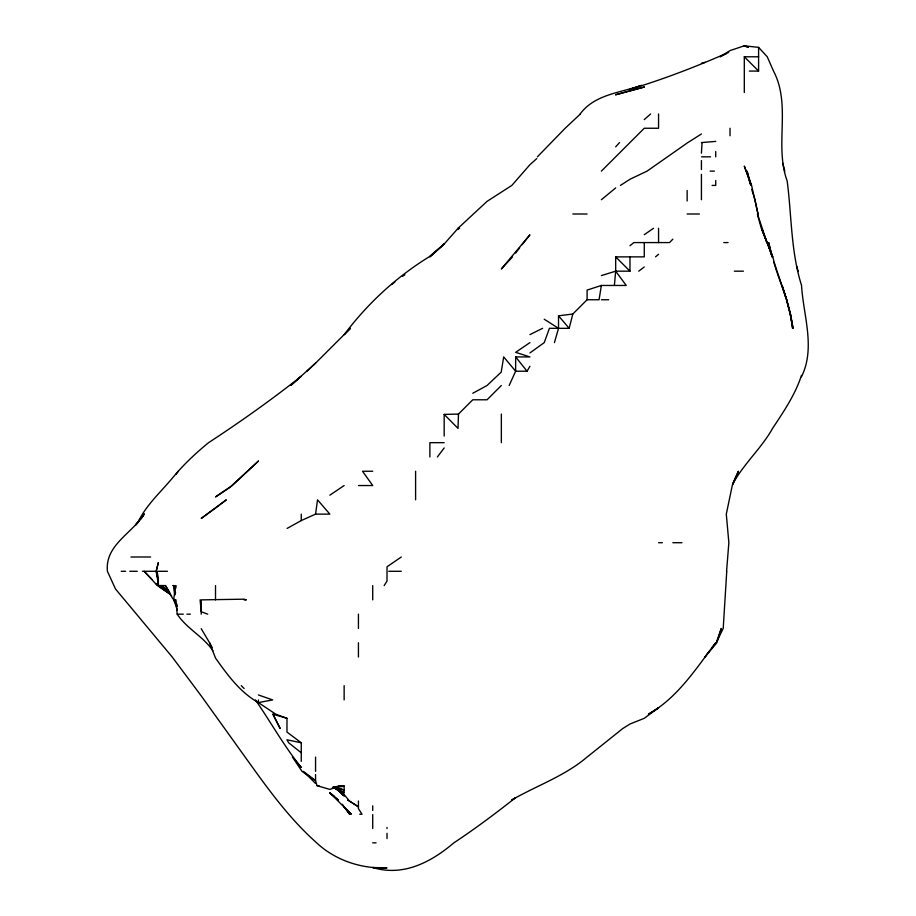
<?xml version="1.0" encoding="UTF-8"?>
<svg xmlns="http://www.w3.org/2000/svg" width="916" height="916" viewBox="0 0 916 916"><rect width="100%" height="100%" fill="white"/><g stroke="black" fill="none" stroke-linecap="round" stroke-linejoin="round"><path stroke-width="1.37" d="M458.469 414.078L458.023 428.379L444.18 414.398L458.469 414.078L472.77 399.788L487.06 399.788L501.35 385.499M726.754 571.286L723.205 628.456L716.85 641.555M175.288 594.679L175.448 592.08M175.689 588.187L175.597 585.587M614.384 285.46L615.678 271.17L615.678 256.869L644.269 256.869L644.269 242.58M726.571 571.286L728.861 542.707L726.296 514.128L732.273 485.537L738.41 471.248L732.491 484.243M715.728 141.385L702.068 142.541L701.427 153.167M315.562 514.128L317.52 499.838L329.852 514.128L315.562 514.128L301.261 520.574L287.086 528.418M175.551 603.449L173.559 599.877L175.861 585.587M501.35 371.209L503.697 356.919L515.639 371.209L527.055 371.209L529.929 366.274M601.388 275.59L615.678 271.17L626.246 285.46L601.388 285.46L599.053 299.75L587.099 299.75L572.809 314.039L569.168 328.329L549.405 328.329L544.23 342.63L529.929 352.946M554.42 342.63L558.52 328.329L558.52 315.814L572.809 314.039M716.724 641.452L721.293 628.456L716.862 642.746L704.873 657.035L709.877 650.44M801.477 375.354C795.306 394.498 783.89 411.295 772.886 427.921L772.589 428.379C761.31 448.531 743.426 463.965 732.617 484.346M801.477 376.785C815.721 347.897 803.366 315.654 801.534 285.46M509.17 385.499L515.639 371.209L515.639 356.919L529.929 356.919L515.639 352.328L529.929 342.63M137.377 523.654C145.278 505.781 160.357 492.579 172.643 477.786C183.337 464.824 195.566 453.237 208.608 442.668C240.358 421.841 271.514 399.834 301.261 376.236L290.773 385.499L315.562 363.148L350.427 328.329L344.141 334.718C367.453 303.654 395.975 277.285 429.043 256.869L444.18 244.022L458.08 228.29L459.626 228.29L458.469 227.889L458.469 229.458L458.08 228.29M384.17 585.587L387.01 581.076L387.01 566.775L401.311 556.997M141.03 518.891L144.064 514.128C132.122 533.547 104.836 545.009 107.412 571.286L115.473 588.931L172.231 657.035L201.222 695.885L255.427 771.375C273.563 796.382 292.456 821.16 315.562 841.838C334.603 860.158 360.87 868.929 387.01 867.899L372.72 867.521C403.292 876.898 431.15 862.116 453.878 842.835C475.164 828.74 495.613 813.431 515.639 797.618L511.815 799.954C536.868 785.527 564.737 776.07 587.053 757.085L622.823 728.495L629.968 724.018L644.269 718.304L658.558 707.782L648.391 714.205C677.519 697.855 695.988 668.691 715.728 642.746L711.549 648.242M175.895 474.499L178.322 471.248M437.379 456.958L444.18 447.958M515.639 253.034L519.681 247.812M522.097 244.675L529.929 234.817L501.35 268.961L512.502 256.869M615.678 146.858L619.548 142.541M672.848 239.156L669.55 242.58L633.826 242.58L629.968 245.74M580.126 113.962C594.724 94.291 620.189 92.905 641.463 85.371L629.968 89.321C663.791 79.2 696.389 66.525 728.701 52.384M601.388 171.12L644.269 128.251L658.558 128.251L658.558 113.962M537.383 156.831L565.161 128.251L580.412 113.962M458.469 227.889L487.06 201.36L511.838 185.421L529.929 164.697L536.765 158.583M501.35 371.999L487.06 385.499L472.77 393.273M306.975 371.209L315.562 363.148M644.269 119.607L650.612 113.962M655.524 256.869L658.558 254.236M601.388 199.711L615.678 187.929M391.567 284.613L394.819 282.094M638.727 271.17L644.269 266.98M644.269 234.691L653.497 228.29M329.852 495.178L344.141 485.537M687.137 143.068L647.074 171.12L629.968 179.261L620.418 185.421M687.927 142.541L701.427 133.976M402.502 276.311L404.895 274.846M529.929 334.615L542.604 328.329M726.274 53.735L720.045 56.792L730.018 50.598L744.307 45.8L748.2 47.048M333.424 787.428L344.141 792.729L344.141 785.665L340.626 785.665L329.852 789.409L317.05 785.665L315.562 780.73L315.562 774.512M601.388 285.46L587.099 290.086L587.099 299.75M701.427 63.25L705.331 62.322M332.542 787.451L340.626 785.665M332.451 787.737L344.141 786.306M744.307 92.493L744.307 56.792L758.597 56.792M749.345 71.082L758.597 71.082L758.597 47.38L744.307 45.8M701.427 142.541L702.068 142.541M701.576 156.831L710.564 156.831M710.118 171.12L714.4 171.12M712.076 185.421L715.728 185.421L715.728 180.498M572.809 214.001L587.099 214.001M687.137 214.001L699.423 214.001M723.755 242.58L728.071 242.58M615.678 271.17L629.968 271.17L629.968 256.869M734.357 271.17L743.426 271.17M601.388 299.75L608.728 299.75M444.18 442.668L429.89 442.668L429.89 456.958M372.72 471.248L362.507 471.248L372.72 485.537L358.431 485.537M658.558 542.707L662.36 542.707M672.848 542.707L681.951 542.707M130.919 556.997L150.613 556.997M121.244 571.286L125.595 571.286M129.763 571.286L137.263 571.286M142.449 571.286L154.941 571.286M158.354 571.286L167.433 571.286M388.75 571.286L401.311 571.286M158.044 579.645L156.189 571.286L158.354 562.561L156.189 571.286L158.354 584.007L157.22 571.286L158.354 585.519L165.464 585.587L169.769 592.492M172.643 585.587L174.04 585.587L174.716 594.679M173.559 599.877L175.986 599.877L177.189 614.167C186.772 628.662 203.043 636.322 212.89 650.669M244.103 599.877L246.335 599.877L244.103 599.178L201.222 599.877L201.222 614.167M177.189 614.167L183.315 614.167M186.933 614.167L190.391 614.167M317.05 785.665L318.997 785.665M347.988 799.954L348.607 799.954L344.141 794.619L340.981 792.18M359.713 814.244L362.038 814.244L358.431 808.691L358.431 800.996M372.72 842.835L376.052 842.835M301.261 761.368L301.261 742.796L286.971 739.773L288.689 742.796L301.261 752.78M333.745 787.233L344.141 790.016L335.05 787.245M272.922 714.205L280.147 728.495L272.911 714.205L286.971 718.304L286.971 732.079L301.261 742.796M744.307 46.018L748.2 47.208M258.392 694.958L272.682 699.916L258.392 702.595C239.958 692.233 227.523 674.92 215.512 658.077L209.569 642.746L201.222 628.685M286.971 718.304L275.796 714.205L258.392 702.595L258.392 699.916M207.737 614.167L201.222 611.739L200.1 599.877M175.093 599.877L172.643 598.583L165.464 585.587M334.523 787.588L344.141 792.729M347.622 799.954L358.431 806.801L347.817 799.954M544.23 319.215L558.52 328.329M333.126 787.153L344.141 794.619M158.354 586.263L170.445 594.473M158.354 585.828L170.445 594.404M335.714 788.103L338.874 790.554M334.26 796.393L329.852 792.832L351.309 814.244L344.141 806.756L349.66 814.244L342.321 804.317M160.861 585.587L169.426 592.755M335.714 788.344L344.141 795.5L338.073 789.603L344.141 795.729L338.668 789.707M168.819 591.862L162.132 585.587L171.681 596.064M744.307 56.792L758.597 71.082M615.678 256.869L629.968 271.17M315.562 783.489L303.414 771.375L315.562 780.73L302.028 771.375L292.422 757.085L301.261 767.436C284.189 746.368 270.884 722.3 255.438 699.916M241.286 685.626L244.103 688.511M152.045 579.462L144.156 571.286L157.357 585.587M155.983 583.538L157.953 585.587M338.405 789.695L344.141 795.729L338.451 789.695M338.405 789.707L344.141 795.764L338.451 789.707M758.597 47.38L767.253 56.792L773.516 71.082C791.527 105.329 774.135 145.346 787.176 181.013C791.733 215.821 790.783 251.339 801.477 285.197M558.52 315.814L569.168 328.329M515.639 356.919L527.055 371.209M209.569 642.746L212.214 647.589M175.265 602.259L174.006 599.877L177.383 610.274M761.814 229.595L772.886 257.396C779.161 281.155 790.497 303.574 792.58 328.329L790.382 314.039L786.523 299.75L789.775 312.722M777.077 272.464L786.661 299.75L782.104 285.46L786.043 298.456M773.722 262.159L776.619 271.17M751.658 189.314L754.979 199.711L757.99 214.001L751.589 185.421L744.307 166.082L751.189 185.421L747.067 171.12L750.112 184.116M796.634 265.972L798.157 271.17M758.986 220.092L761.299 228.29M782.779 163.334L784.806 171.12M758.597 218.729L757.475 214.001L766.967 242.58L761.562 228.29L772.703 256.869L767.448 242.58L772.119 256.869L768.684 242.58L772.085 256.869M790.107 314.039L793.038 328.329L790.382 314.039M176.708 603.77L177.2 606.369M174.04 585.587L174.624 594.679M730.018 128.251L730.018 135.774M715.728 151.484L715.728 156.831M701.427 160.529L701.427 169.54M701.427 174.349L701.427 199.711M687.137 190.459L687.137 200.982M658.558 228.29L658.558 242.58M501.35 414.078L501.35 442.668M444.18 414.398L444.18 436.062M415.601 471.248L415.601 499.838M387.01 827.434L387.01 828.545M387.01 833.297L387.01 838.587M372.72 585.587L372.72 599.877M372.72 805.828L372.72 810.465M372.72 814.576L372.72 828.545M358.431 614.167L358.431 628.456M358.431 642.746L358.431 657.035M344.141 685.626L344.141 699.916M315.562 757.085L315.562 771.375M301.261 514.128L301.261 520.574M215.512 585.587L215.512 599.877M158.354 581.03L158.354 585.519M144.064 514.128L135.545 525.12L144.064 514.174M258.392 461.103L232.298 485.537L215.512 496.941L229.802 487.392L258.392 461.103M444.18 243.965L429.89 256.869L444.18 244.022M215.512 508.025L201.222 518.433L226.309 499.838L215.512 508.025M644.269 87.02L615.678 94.76L644.269 87.02M338.176 799.954L329.852 792.832L338.176 799.954"/></g></svg>
